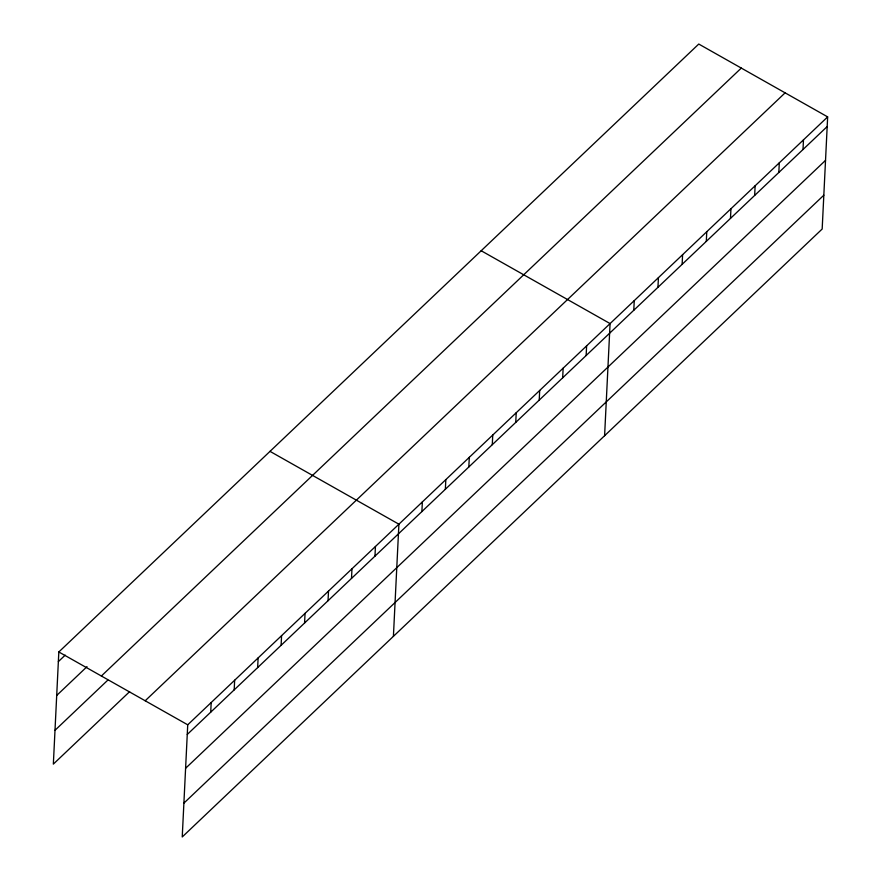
<?xml version="1.0" encoding="UTF-8"?>
<svg xmlns="http://www.w3.org/2000/svg" width="881" height="881" viewBox="0 0 881 881"><rect width="100%" height="100%" fill="white"/><g stroke="black" fill="none" stroke-linecap="round" stroke-linejoin="round"><path stroke-width="1.32" d="M827.655 116.887L187.73 724.81L182.235 836.95L822.171 229.027L827.655 116.887L698.765 44.05L58.829 651.973L53.345 764.113L129.606 691.673M210.713 712.178L211.187 702.52M234.181 689.889L234.654 680.231M257.648 667.589L258.122 657.931M281.105 645.299L281.579 635.642M304.573 623.01L305.046 613.352M328.04 600.721L328.514 591.063M351.497 578.432L351.971 568.774M374.965 556.142L375.438 546.484M393.411 636.335L398.906 524.195L270.004 451.358M421.889 511.564L422.362 501.906M445.357 489.274L445.83 479.616M468.824 466.974L469.298 457.316M492.281 444.685L492.754 435.027M515.748 422.395L516.222 412.737M539.216 400.106L539.69 390.448M562.673 377.817L563.146 368.159M586.14 355.528L586.614 345.87M604.597 435.721L610.081 323.58L481.18 250.744M633.78 310.266L634.254 300.608M657.953 287.305L658.426 277.647M682.125 264.333L682.599 254.675M706.309 241.372L706.771 231.714M730.481 218.4L730.955 208.742M754.654 195.439L755.127 185.781M778.826 172.467L779.3 162.809M803.009 149.506L803.472 139.848M58.355 661.631L65.205 655.134M56.703 695.45L87.01 666.664M101.37 676.013L741.295 68.079M55.007 730.294L107.801 680.143M145.189 700.769L785.114 92.846M187.257 734.468L827.182 126.545M185.594 768.287L825.53 160.364M183.898 803.131L823.823 195.208M58.829 651.973L187.73 724.81"/></g></svg>
